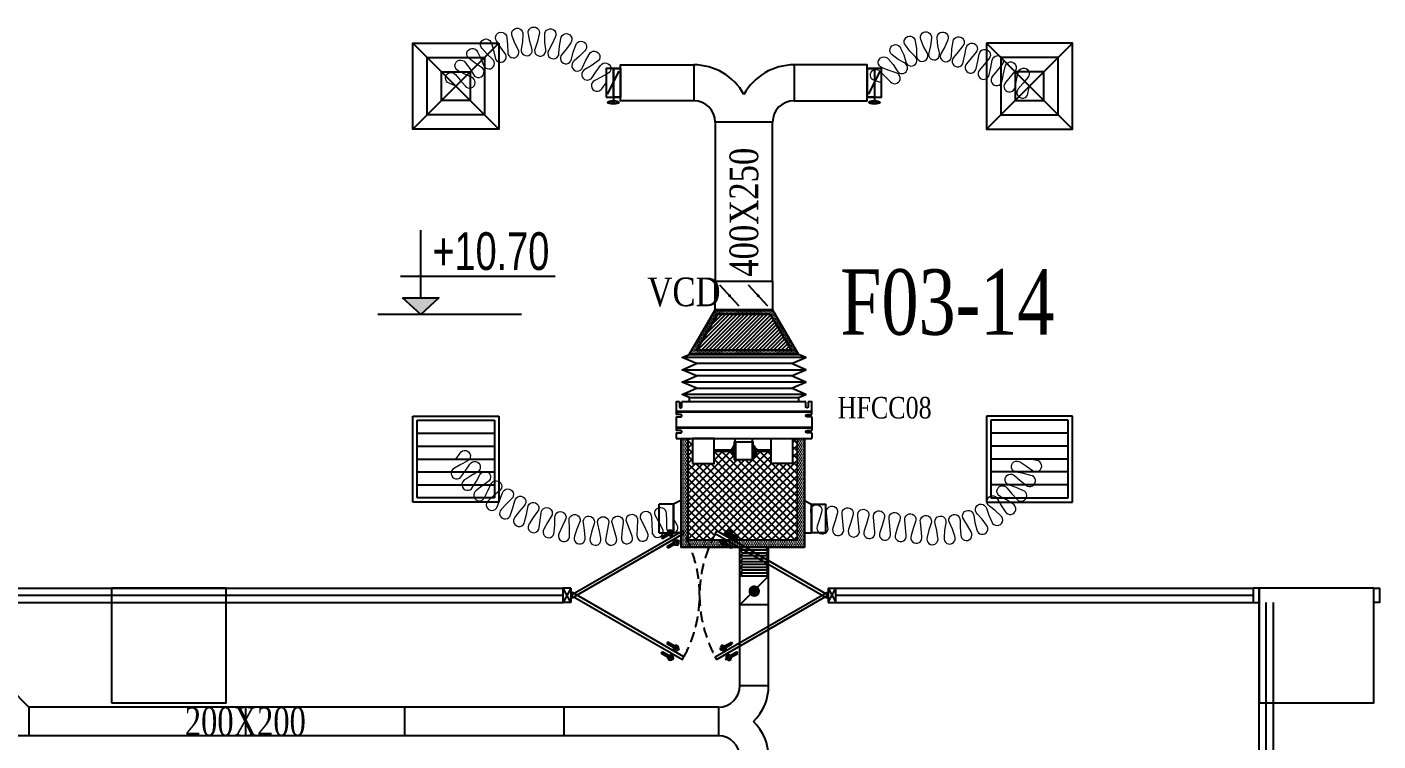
# Model space of a CAD drawing. Header units: metres. Extents: x 352651 to 1421851, y -87441 to -24441.
# Drawn here: x 558488 to 567907, y -59742 to -54762 of the extents above; entities that cross this region are included whole.
import ezdxf
from ezdxf.enums import TextEntityAlignment as Align

# ---------------------------------------------------------------- set-up
doc = ezdxf.new("R2010")
doc.units = ezdxf.units.M
doc.header["$LTSCALE"] = 300
doc.header["$MEASUREMENT"] = 0
doc.linetypes.add('DASHED2', pattern=[0.375, 0.25, -0.125])
doc.layers.get('0').update_dxf_attribs({"linetype": 'CONTINUOUS'})
for name, color, linetype in [('bat noi mem', 4, 'CONTINUOUS'), ('CUA', 8, 'CONTINUOUS'), ('CUAGIO', 2, 'CONTINUOUS'), ('dien', 2, 'CONTINUOUS'), ('KHUAT', 8, 'DASHED2'), ('KT', 1, 'CONTINUOUS'), ('THAY', 9, 'CONTINUOUS'), ('thiet bi', 11, 'CONTINUOUS'), ('TUONG', 7, 'CONTINUOUS'), ('vach', 6, 'CONTINUOUS')]:
    doc.layers.add(name, color=color, linetype=linetype)
doc.layers.add('noi mem', color=5, linetype='BATTING', lineweight=0)
doc.styles.add('ANO', font='VnAvantH.TTF')
doc.styles.add('PHU', font='vntimeh.shx', dxfattribs={"width": 0.8})
doc.styles.add('ROMANS', font='romans.shx', dxfattribs={"width": 0.75, "bigfont": 'romancvn.shx'})
doc.styles.add('VNCC-RMD', font='vntimeh.shx', dxfattribs={"width": 0.75, "height": 300, "bigfont": 'vns.shx'})
doc.linetypes.add('BATTING', pattern='A,0.0001,-0.1,[134,ltypeshp.shx,S=0.1,R=0,X=-0.1,Y=0],-0.2,[134,ltypeshp.shx,S=0.1,R=180,X=0.1,Y=0],-0.1', length=0.4001)

# ---------------------------------------------------------------- blocks, each defined once
blk = doc.blocks.new('cot1')
at = {"layer": 'vach'}
blk.add_lwpolyline([(-400, -400), (400, -400), (400, 400), (-400, 400)], close=True, dxfattribs=at)
blk = doc.blocks.new('COTSAN')
for p, q in [((0, 1.044), (0, 5.58)), ((-1.335, 2.537), (8.895, 2.537))]:
    blk.add_line(p, q)
blk.add_lwpolyline([(-1.199, 1.107), (1.201, 1.107), (0.001, 0)], close=True)
blk.add_solid([(-1.199, 1.107), (1.201, 1.107), (0.001, 0)])
at = {"style": 'ANO', "width": 0.75}
blk.add_attdef('+0.000', (0.773, 2.941), '', height=2.5, dxfattribs=at)
blk = doc.blocks.new('SAD')
at = {"layer": 'CUAGIO', "color": 8}
for p, q in [((-300, -300), (300, 300)), ((300, -300), (-300, 300))]:
    blk.add_line(p, q, dxfattribs=at)
at = {"layer": 'CUAGIO'}
blk.add_lwpolyline([(300, -300), (300, 300), (-300, 300), (-300, -300)], close=True, dxfattribs=at)
at = {"layer": 'CUAGIO', "color": 8}
for points in [[(200, -200), (200, 200), (-200, 200), (-200, -200)], [(100, -100), (100, 100), (-100, 100), (-100, -100)]]:
    blk.add_lwpolyline(points, close=True, dxfattribs=at)
blk = doc.blocks.new('SAG')
at = {"layer": 'CUAGIO'}
for p, q in [((-300, 300), (-300, -300)), ((300, 300), (-300, 300)), ((300, -300), (300, 300)), ((-300, -300), (300, -300))]:
    blk.add_line(p, q, dxfattribs=at)
at = {"layer": 'CUAGIO', "color": 8}
for p, q in [((-270, 270), (-270, -270)), ((270, 270), (-270, 270)), ((-180, -270), (-180, 270)), ((-90, -270), (-90, 270)), ((0, -270), (0, 270)), ((90, -270), (90, 270)), ((180, -270), (180, 270)), ((270, -270), (270, 270)), ((-270, -270), (270, -270))]:
    blk.add_line(p, q, dxfattribs=at)
blk = doc.blocks.new('bac noi mem')
at = {"layer": 'bat noi mem'}
for p, q in [((493886.7, -64673), (493866.7, -64693)), ((494066.7, -64693), (493866.7, -64693)), ((493866.7, -64693), (493886.7, -64713)), ((494046.7, -64673), (493886.7, -64673)), ((494046.7, -64673), (494066.7, -64693)), ((494066.7, -64693), (494046.7, -64713)), ((493886.7, -64713), (493866.7, -64733)), ((494066.7, -64733), (493866.7, -64733)), ((493866.7, -64733), (493886.7, -64753)), ((493886.7, -64753), (493866.7, -64773)), ((494066.7, -64773), (493866.7, -64773)), ((493866.7, -64773), (493886.7, -64793)), ((493886.7, -64793), (493866.7, -64813)), ((494046.7, -64713), (493886.7, -64713)), ((494046.7, -64753), (493886.7, -64753)), ((494046.7, -64793), (493886.7, -64793)), ((494046.7, -64713), (494066.7, -64733)), ((494066.7, -64733), (494046.7, -64753)), ((494046.7, -64753), (494066.7, -64773)), ((494066.7, -64773), (494046.7, -64793)), ((494046.7, -64793), (494066.7, -64813)), ((494066.7, -64813), (493866.7, -64813)), ((493866.7, -64813), (493886.7, -64833)), ((493886.7, -64833), (493866.7, -64853)), ((494066.7, -64853), (493866.7, -64853)), ((493866.7, -64853), (493886.7, -64873)), ((494046.7, -64833), (493886.7, -64833)), ((494046.7, -64873), (493886.7, -64873)), ((494066.7, -64813), (494046.7, -64833)), ((494046.7, -64833), (494066.7, -64853)), ((494066.7, -64853), (494046.7, -64873))]:
    blk.add_line(p, q, dxfattribs=at)
blk = doc.blocks.new('1-van gio D200')
at = {"layer": 'CUAGIO'}
h = blk.add_hatch(dxfattribs=at)
h.set_pattern_fill('ANSI31', color=256, scale=100, style=0)
edge = h.paths.add_edge_path()
edge.add_ellipse((486127, -58494), major_axis=(-38.1, 0), ratio=0.310482, start_angle=0, end_angle=360, ccw=False)
for p, q in [((486167, -58437.3), (486087.1, -58277.5)), ((486127, -58257.4), (486127, -58494))]:
    blk.add_line(p, q, dxfattribs=at)
at = {"layer": 'CUAGIO', "const_width": 3}
for points in [[(486127, -58457.4), (486177, -58457.4), (486177, -58257.4), (486077, -58257.4), (486077, -58457.4), (486127, -58457.4)], [(486167, -58437.3), (486087.1, -58277.5)], [(486127, -58257.4), (486127, -58494)]]:
    blk.add_lwpolyline(points, dxfattribs=at)
at = {"layer": 'CUAGIO'}
blk.add_lwpolyline([(486177, -58457.4), (486077, -58457.4), (486077, -58257.4), (486177, -58257.4)], close=True, dxfattribs=at)
at = {"layer": 'CUAGIO', "const_width": 5.35}
blk.add_lwpolyline([(486130.7, -58357.4, -1), (486123.3, -58357.4, -1)], format="xyb", close=True, dxfattribs=at)
at = {"layer": 'CUAGIO', "extrusion": (0, 0, -1)}
blk.add_ellipse((486127, -58494), major_axis=(-38.1, 0), ratio=0.310482, start_param=-1.570796, end_param=4.712389, dxfattribs=at)

msp = doc.modelspace()

# ---------------------------------------------------------------- hatches: boundary and pattern name
at = {"layer": 'CUAGIO'}
h = msp.add_hatch(dxfattribs=at)
h.set_pattern_fill('DOTS', color=256, scale=150, style=0)
h.set_pattern_definition([(0, (-273509.999, -63510.359), (4.6875, 9.375), [0, -9.375])])
h.paths.add_polyline_path([(563686, -56736.1), (563286, -56736.1), (563256.9, -56785.9), (563291.6, -56785.9), (563303.2, -56766.1), (563668.7, -56766.1), (563680.3, -56785.9), (563715, -56785.9)])
h.paths.add_polyline_path([(563715, -56785.9), (563680.3, -56785.9), (563797, -56985.9), (563831.8, -56985.9)])
h.paths.add_polyline_path([(563831.8, -56985.9), (563797, -56985.9), (563814.7, -57016.1), (563157.2, -57016.1), (563174.9, -56985.9), (563140.1, -56985.9), (563104.9, -57046.1), (563866.9, -57046.1)])
h.paths.add_polyline_path([(563291.6, -56785.9), (563256.9, -56785.9), (563140.1, -56985.9), (563174.9, -56985.9)])
h = msp.add_hatch(dxfattribs=at)
h.set_pattern_fill('ANSI31', color=256, scale=150, style=0)
h.set_pattern_definition([(45, (-273510, -63510.359), (-13.25825215, 13.25825215), [])])
h.paths.add_polyline_path([(563303.2, -56766.1), (563668.7, -56766.1), (563814.7, -57016.1), (563157.2, -57016.1)])
h = msp.add_hatch(dxfattribs=at)
h.set_pattern_fill('DOTS', color=2, scale=200, style=0)
h.set_pattern_definition([(0, (-2601.181, -788.945), (6.25, 12.5), [0, -12.5])])
h.paths.add_polyline_path([(563908.2, -57631.6), (563858.2, -57631.6), (563858.2, -58341.6), (563096.2, -58341.6), (563096.2, -57631.6), (563046.2, -57631.6), (563046.2, -58391.6), (563908.2, -58391.6)])
at = {"layer": 'CUAGIO', "ltscale": 1.5}
h = msp.add_hatch(dxfattribs=at)
h.set_pattern_fill('ANSI37', color=9, scale=300, style=0)
h.set_pattern_definition([(45, (-2660, 0), (-26.5165043, 26.5165043), []), (135, (-2660, 0), (-26.5165043, -26.5165043), [])])
edge = h.paths.add_edge_path()
edge.add_line((563676, -57806.6), (563676, -57723.6))
edge.add_line((563676, -57723.6), (563570.7, -57723.6))
edge.add_line((563570.7, -57723.6), (563570.7, -57739.3))
edge.add_line((563570.7, -57739.3), (563560.2, -57739.3))
edge.add_line((563560.2, -57739.3), (563560.2, -57755.1))
edge.add_line((563560.2, -57755.1), (563550.3, -57755.1))
edge.add_line((563550.3, -57755.1), (563550.3, -57780))
edge.add_arc((563547.1, -57781.1), 3.41, -161.95066, 18.04972, ccw=False)
edge.add_line((563543.8, -57782.1), (563428.1, -57782.1))
edge.add_arc((563424.8, -57781.1), 3.41, 161.95059, 341.95036, ccw=False)
edge.add_line((563421.6, -57780), (563421.6, -57755.1))
edge.add_line((563421.6, -57755.1), (563411.7, -57755.1))
edge.add_line((563411.7, -57755.1), (563411.7, -57739.3))
edge.add_line((563411.7, -57739.3), (563401.2, -57739.3))
edge.add_line((563401.2, -57739.3), (563401.2, -57723.6))
edge.add_line((563401.2, -57723.6), (563278.5, -57723.6))
edge.add_line((563278.5, -57723.6), (563278.5, -57806.6))
edge.add_line((563278.5, -57806.6), (563128.5, -57806.6))
edge.add_line((563128.5, -57806.6), (563128.5, -57631.6))
edge.add_line((563128.5, -57631.6), (563096.2, -57631.6))
edge.add_line((563096.2, -57631.6), (563096.2, -58341.6))
edge.add_line((563096.2, -58341.6), (563263.4, -58341.6))
edge.add_arc((564076.5, -58725.7), 899.3, 151.40997, 154.71197, ccw=False)
edge.add_line((563286.9, -58295.4), (563297.4, -58277.1))
edge.add_line((563297.4, -58277.1), (563365.7, -58316.5))
edge.add_line((563365.7, -58316.5), (563371.2, -58307))
edge.add_ellipse((563380.3, -58291.2), major_axis=(-17.6, -4.7), ratio=1, start_angle=225, end_angle=405, ccw=False)
edge.add_ellipse((563380.3, -58291.2), major_axis=(-17.6, -4.7), ratio=1, start_angle=154.98911, end_angle=225, ccw=False)
edge.add_line((563398.3, -58294.3), (563443.3, -58320.3))
edge.add_line((563443.3, -58320.3), (563437.1, -58331.1))
edge.add_line((563437.1, -58331.1), (563392.1, -58305.1))
edge.add_ellipse((563380.3, -58291.2), major_axis=(-17.6, -4.7), ratio=1, start_angle=45, end_angle=115.01089, ccw=False)
edge.add_line((563371.2, -58307), (563365.7, -58316.5))
edge.add_line((563365.7, -58316.5), (563409.1, -58341.6))
edge.add_line((563409.1, -58341.6), (563858.2, -58341.6))
edge.add_line((563858.2, -58341.6), (563858.2, -57631.6))
edge.add_line((563858.2, -57631.6), (563826, -57631.6))
edge.add_line((563826, -57631.6), (563826, -57806.6))
edge.add_line((563826, -57806.6), (563676, -57806.6))

# ---------------------------------------------------------------- linework, layer by layer
at = {"layer": 'bat noi mem'}
for p, q in [((563916.9, -57067.5), (563054.9, -57067.5)), ((563916.9, -57067.5), (563054.9, -57067.5)), ((563054.9, -57153.2), (563916.9, -57153.2)), ((563816.9, -57110.4), (563154.9, -57110.4)), ((563916.9, -57238.9), (563054.9, -57238.9)), ((563816.9, -57196.1), (563154.9, -57196.1)), ((563916.9, -57324.7), (563054.9, -57324.7)), ((563104.9, -57346.1), (563866.9, -57346.1)), ((563154.9, -57281.8), (563816.9, -57281.8))]:
    msp.add_line(p, q, dxfattribs=at)
for points in [[(563104.9, -57346.1), (563054.9, -57324.7), (563154.9, -57281.8), (563054.9, -57238.9), (563154.9, -57196.1), (563054.9, -57153.2), (563154.9, -57110.4), (563054.9, -57067.5), (563104.9, -57046.1)], [(563866.9, -57346.1), (563916.9, -57324.7), (563816.9, -57281.8), (563916.9, -57238.9), (563816.9, -57196.1), (563916.9, -57153.2), (563816.9, -57110.4), (563916.9, -57067.5), (563866.9, -57046.1)]]:
    msp.add_lwpolyline(points, dxfattribs=at)
at = {"layer": 'CUA'}
for p, q in [((562956.2, -58294.3), (562911.1, -58320.3)), ((562998, -58277.4), (562947.9, -58306.3)), ((562987.1, -58313.7), (562961.2, -58268.7)), ((563356.4, -58277.4), (563406.6, -58306.3)), ((563367.3, -58313.7), (563393.3, -58268.7)), ((563398.3, -58294.3), (563443.3, -58320.3)), ((562911.1, -58320.3), (562917.4, -58331.1)), ((562962.4, -58305.1), (562917.4, -58331.1)), ((562994.6, -58361), (562949.6, -58386.9)), ((562955.8, -58397.7), (562949.6, -58386.9)), ((563000.9, -58371.8), (562955.8, -58397.7)), ((563036.5, -58344), (562986.3, -58372.9)), ((562999.6, -58335.3), (563025.6, -58380.2)), ((563318, -58344), (563368.1, -58372.9)), ((563354.9, -58335.3), (563328.9, -58380.2)), ((563353.6, -58371.8), (563398.6, -58397.7)), ((563359.8, -58361), (563404.9, -58386.9)), ((563392.1, -58305.1), (563437.1, -58331.1)), ((563398.6, -58397.7), (563404.9, -58386.9)), ((563443.3, -58320.3), (563437.1, -58331.1)), ((562227.2, -58775.5), (562227.2, -58675.9)), ((562280, -58675.9), (562227.2, -58775.5)), ((562280, -58775.5), (562227.2, -58675.9)), ((562280, -58675.9), (562227.2, -58675.9)), ((562280, -58675.9), (562280, -58775.5)), ((564074.5, -58675.9), (564074.5, -58775.5)), ((564074.5, -58675.9), (564127.2, -58775.5)), ((564074.5, -58775.5), (564127.2, -58675.9)), ((564074.5, -58675.9), (564127.2, -58675.9)), ((564127.2, -58775.5), (564127.2, -58675.9)), ((562280, -58775.5), (562227.2, -58775.5)), ((564074.5, -58775.5), (564127.2, -58775.5)), ((562911.1, -59131.1), (562917.4, -59120.3)), ((562956.2, -59157.1), (562911.1, -59131.1)), ((562962.4, -59146.3), (562917.4, -59120.3)), ((562998, -59174.1), (562947.9, -59145.1)), ((562955.8, -59053.7), (562949.6, -59064.5)), ((562994.6, -59090.5), (562949.6, -59064.5)), ((563000.9, -59079.7), (562955.8, -59053.7)), ((562987.1, -59137.8), (562961.2, -59182.7)), ((563036.5, -59107.5), (562986.3, -59078.5)), ((562999.6, -59116.2), (563025.6, -59071.2)), ((563318, -59107.5), (563368.1, -59078.5)), ((563354.9, -59116.2), (563328.9, -59071.2)), ((563353.6, -59079.7), (563398.6, -59053.7)), ((563356.4, -59174.1), (563406.6, -59145.1)), ((563359.8, -59090.5), (563404.9, -59064.5)), ((563367.3, -59137.8), (563393.3, -59182.7)), ((563392.1, -59146.3), (563437.1, -59120.3)), ((563398.3, -59157.1), (563443.3, -59131.1)), ((563398.6, -59053.7), (563404.9, -59064.5)), ((563443.3, -59131.1), (563437.1, -59120.3))]:
    msp.add_line(p, q, dxfattribs=at)
at = {"layer": 'CUA', "linetype": 'Continuous'}
for p, q in [((556677.2, -58675.5), (562227.2, -58675.5)), ((564127.2, -58675.5), (567037.2, -58675.5)), ((556627.2, -58725.5), (562227.2, -58725.5)), ((564127.2, -58725.5), (567037.2, -58725.5)), ((556577.2, -58775.5), (562227.2, -58775.5)), ((564127.2, -58775.5), (567037.2, -58775.5)), ((567077.2, -75775.5), (567077.2, -58775.5)), ((567127.2, -75775.5), (567127.2, -58775.5)), ((567177.2, -75775.5), (567177.2, -58775.5))]:
    msp.add_line(p, q, dxfattribs=at)
at = {"layer": 'CUA'}
for points in [[(563067.6, -58295.4), (562290.6, -58744), (562280, -58725.7), (563057, -58277.1)], [(563286.9, -58295.4), (564063.9, -58744), (564074.5, -58725.7), (563297.4, -58277.1)], [(563067.6, -59156), (562290.6, -58707.4), (562280, -58725.7), (563057, -59174.3)], [(563286.9, -59156), (564063.9, -58707.4), (564074.5, -58725.7), (563297.4, -59174.3)]]:
    msp.add_lwpolyline(points, close=True, dxfattribs=at)
at = {"layer": 'CUA', "linetype": 'Continuous'}
for points in [[(567077.2, -58675.5), (567037.2, -58675.5), (567037.2, -58775.5), (567077.2, -58775.5)], [(567877.2, -58675.5), (567917.2, -58675.5), (567917.2, -58775.5), (567877.2, -58775.5)]]:
    msp.add_lwpolyline(points, close=True, dxfattribs=at)
at = {"layer": 'CUA', "extrusion": (0, 0, -1)}
for centre, major_axis in [((562974.1, -58291.2), (17.6, -4.7)), ((563341.9, -58357.8), (-4.7, 17.6)), ((563012.6, -59093.7), (4.7, -17.6)), ((563380.3, -59160.3), (-17.6, 4.7))]:
    msp.add_ellipse(centre, major_axis=major_axis, ratio=1, dxfattribs=at)
at = {"layer": 'CUA'}
for centre, major_axis in [((563380.3, -58291.2), (-17.6, -4.7)), ((563012.6, -58357.8), (4.7, 17.6)), ((562974.1, -59160.3), (17.6, 4.7)), ((563341.9, -59093.7), (-4.7, -17.6))]:
    msp.add_ellipse(centre, major_axis=major_axis, ratio=1, dxfattribs=at)
at = {"layer": 'CUAGIO', "color": 2}
for p, q in [((563286, -55426.1), (563286, -56536.1)), ((563686, -56536.1), (563686, -55426.1)), ((563958.9, -57592.1), (563958.9, -57631.6)), ((563908.2, -58391.6), (563046.2, -58391.6)), ((563858.2, -58341.6), (563096.2, -58341.6)), ((560010.3, -59506.2), (560010.3, -59706.2)), ((561120.3, -59506.2), (561120.3, -59706.2)), ((562230.3, -59506.2), (562230.3, -59706.2))]:
    msp.add_line(p, q, dxfattribs=at)
at = {"layer": 'CUAGIO'}
for p, q in [((563686, -55426.1), (563286, -55426.1)), ((563452.9, -56710.4), (563319, -56561.8)), ((563652.9, -56710.4), (563519, -56561.8)), ((563104.9, -57046.1), (563286, -56736.1)), ((563286, -56736.1), (563686, -56736.1)), ((563686, -56736.1), (563866.9, -57046.1)), ((563104.9, -57046.1), (563866.9, -57046.1)), ((563104.9, -57046.1), (563866.9, -57046.1)), ((563816.9, -57110.4), (563816.9, -57110.4)), ((563046.2, -57631.6), (563046.2, -58391.6)), ((563096.2, -57631.6), (563096.2, -58341.6)), ((563858.2, -57631.6), (563858.2, -58341.6)), ((563908.2, -57631.6), (563908.2, -58391.6)), ((562896.5, -58290.8), (562896.5, -58090.8)), ((562996.2, -58090.8), (562896.5, -58090.8)), ((562996.2, -58090.8), (562996.2, -58290.8)), ((562996.2, -58290.8), (562996.2, -58090.8)), ((562996.2, -58290.8), (562996.2, -58090.8)), ((562996.2, -58090.8), (562996.2, -58290.8)), ((563958.2, -58090.8), (563958.2, -58290.8)), ((563958.2, -58290.8), (563958.2, -58090.8)), ((563958.2, -58290.8), (563958.2, -58090.8)), ((563958.2, -58090.8), (563958.2, -58290.8)), ((563958.2, -58090.8), (564057.9, -58090.8)), ((564057.9, -58290.8), (564057.9, -58090.8)), ((563458.2, -59106.1), (563458.2, -58391.6)), ((563658.2, -59356.2), (563658.2, -58391.6)), ((563658.2, -58591.6), (563458.2, -58791.5)), ((563658.2, -58591.6), (563458.2, -58591.6)), ((563657.5, -58791.5), (563458.2, -58791.5)), ((563658.2, -59106.1), (563658.2, -59006.1)), ((563458.2, -59356.2), (563458.2, -59105.4)), ((558363.3, -59366.3), (558500.1, -59506.2)), ((563308.2, -59506.2), (558499.9, -59506.2)), ((558500.1, -59506.2), (558500.1, -59706.2)), ((563308.6, -59506.2), (563308.6, -59706.2)), ((563308.6, -59706.2), (558363.1, -59706.2))]:
    msp.add_line(p, q, dxfattribs=at)
for points in [[(562576, -55051.1), (562626, -55051.1), (562626, -55251.1), (562576, -55251.1)], [(563136, -55276.1), (562626, -55276.1), (562626, -55026.1), (563136, -55026.1)], [(563836, -55276.1), (564346, -55276.1), (564346, -55026.1), (563836, -55026.1)], [(564346, -55051.1), (564396, -55051.1), (564396, -55251.1), (564346, -55251.1)], [(563286, -56536.1), (563686, -56536.1), (563686, -56736.1), (563286, -56736.1)], [(563303.2, -56766.1), (563668.7, -56766.1), (563814.7, -57016.1), (563157.2, -57016.1)]]:
    msp.add_lwpolyline(points, close=True, dxfattribs=at)
for points, const_width in [([(563381, -56636.1, 1), (563391, -56636.1, 1)], 10), ([(563581, -56636.1, 1), (563591, -56636.1, 1)], 10), ([(563578.2, -58697, -1), (563538.2, -58697, -1)], 40)]:
    msp.add_lwpolyline(points, format="xyb", close=True, dxfattribs=dict(at, const_width=const_width))
for points in [[(563046.2, -58065.5), (562996.2, -58090.8)], [(563908.2, -58065.5), (563958.2, -58090.8)], [(562896.5, -58290.8), (562996.2, -58290.8)], [(563046.2, -58290.8), (562996.2, -58290.8)], [(563908.2, -58290.8), (563958.2, -58290.8)], [(563908.2, -58290.8), (563958.2, -58290.8)], [(563908.2, -58290.8), (563958.2, -58290.8)], [(564057.9, -58290.8), (563958.2, -58290.8)]]:
    msp.add_lwpolyline(points, dxfattribs=at)
for centre, radius, start, end in [((563136, -55426.1), 400, 28.95502, 90), ((563836, -55426.1), 400, 90, 151.04498), ((563136, -55426.1), 150, 0, 90), ((563836, -55426.1), 150, 90, 180), ((563308.2, -59356.2), 150, 270, 0), ((563308.2, -59356.2), 350, 314.46278, 0), ((563308.6, -59856.2), 350, 0, 45.63221), ((563308.6, -59856.2), 150, 0, 90)]:
    msp.add_arc(centre, radius, start, end, dxfattribs=at)
at = {"layer": 'dien'}
msp.add_line((563458.2, -59356.2), (563658.2, -59356.2), dxfattribs=at)
at = {"layer": 'KHUAT'}
for centre, start, end in [((562278, -58725.7), 331.40997, 28.59003), ((564076.5, -58725.7), 151.40997, 208.59003)]:
    msp.add_arc(centre, 899.3, start, end, dxfattribs=at)
at = {"layer": 'noi mem', "linetype": 'ByBlock', "ltscale": 1.5}
for points in [[(561477.2, -55175.5), (561430.6, -55154.3, -1.333333), (561475.8, -55094.5), (561508.9, -55133.6), (561542, -55172.6, 1.333333), (561587.2, -55112.8), (561540.6, -55091.6), (561494.6, -55067.6, -1.333333), (561543, -55010.3), (561574.4, -55051.5), (561601.2, -55094.4, 1.333333), (561654.5, -55041.6), (561611.7, -55014.5), (561570.8, -54982.7, -1.333333), (561628.5, -54934.8), (561652.2, -54980.9), (561670.9, -55028, 1.333333), (561732.7, -54985.5), (561695.4, -54951.2), (561660.8, -54912.6, -1.333333), (561726.1, -54875.8), (561741.2, -54925.4), (561751.3, -54975, 1.333333), (561819.6, -54944.2), (561789.1, -54903.8), (561761.9, -54859.7, -1.333333), (561832.7, -54835.1), (561838.7, -54886.5), (561839.8, -54937.2, 1.333333), (561912.5, -54919), (561889.7, -54873.8), (561870.7, -54825.6, -1.333333), (561944.8, -54813.9), (561941.6, -54865.7), (561933.6, -54915.7, 1.333333), (562008.4, -54910.7), (561994, -54862.2), (561983.9, -54811.3, -1.333333), (562058.9, -54813.1), (562046.5, -54863.4), (562029.8, -54911.2, 1.333333), (562104.3, -54919.7), (562098.7, -54869.3), (562097.8, -54817.5, -1.333333), (562171.3, -54832.5), (562150.1, -54879.8), (562125.2, -54923.9, 1.333333), (562197, -54945.5), (562200.5, -54894.9), (562208.8, -54843.8, -1.333333), (562278.5, -54871.7), (562249.2, -54914.5), (562216.8, -54953.4, 1.333333), (562283.7, -54987.4), (562296, -54938.3), (562313.4, -54889.4, -1.333333), (562376.9, -54929.3), (562340.6, -54966.2), (562301.7, -54998.7, 1.333333), (562361.5, -55044.1), (562382.4, -54997.9), (562408.2, -54952.9, -1.333333), (562463.6, -55003.4), (562421.3, -55033.3), (562377.3, -55058.6, 1.333333), (562428.1, -55113.7), (562456.9, -55071.9), (562487.2, -55030.6, -1.333333), (562536.5, -55087.1), (562491.4, -55111.5), (562446.4, -55135.9, 1.333333), (562495.7, -55192.4), (562526, -55151.1)], [(564446, -55151.1), (564396.8, -55135.7, -1.333333), (564435.8, -55071.6), (564472.1, -55108.3), (564508.3, -55145, 1.333333), (564547.3, -55080.9), (564498.1, -55065.5), (564449.5, -55046.2, -1.333333), (564492.9, -54985.1), (564527.1, -55024.7), (564554.3, -55067.4, 1.333333), (564605.8, -55012.9), (564561.5, -54988.2), (564519.9, -54956.4, -1.333333), (564578.4, -54909.4), (564600.5, -54956.9), (564615, -55005.4, 1.333333), (564679.4, -54967), (564643.5, -54931.2), (564612.2, -54889.2, -1.333333), (564681.2, -54860), (564689.6, -54911.7), (564690.3, -54962.3, 1.333333), (564762.7, -54942.9), (564738, -54898.7), (564719.3, -54849.7, -1.333333), (564793.7, -54840.5), (564787.7, -54892.5), (564774.5, -54941.4, 1.333333), (564849.5, -54942.5), (564837.7, -54893.2), (564833.1, -54841, -1.333333), (564907.3, -54852.4), (564887.2, -54900.8), (564861.2, -54944.3, 1.333333), (564933, -54965.8), (564935.2, -54915.1), (564944.5, -54863.8, -1.333333), (565013, -54894.4), (564980.9, -54935.6), (564948, -54975.2, 1.333333), (565015.5, -55007.8), (565026, -54957.4), (565036.6, -54907, -1.333333), (565104.1, -54939.6), (565071.2, -54979.2), (565038.2, -55018.8, 1.333333), (565105.7, -55051.5), (565116.3, -55001), (565126.8, -54950.6, -1.333333), (565194.4, -54983.2), (565161.4, -55022.8), (565128.4, -55062.4, 1.333333), (565196, -55095.1), (565206.5, -55044.6), (565217.1, -54994.2, -1.333333), (565284.6, -55026.8), (565251.6, -55066.4), (565218.7, -55106.1, 1.333333), (565286.2, -55138.7), (565296.8, -55088.3), (565307.3, -55037.8, -1.333333), (565374.8, -55070.5), (565341.9, -55110.1), (565308.9, -55149.7, 1.333333), (565376.4, -55182.3), (565387, -55131.9), (565397.6, -55081.4, -1.333333), (565465.1, -55114.1), (565432.1, -55153.7), (565399.2, -55193.3, 1.333333), (565466.7, -55225.9), (565477.2, -55175.5)], [(561477.2, -57775.5), (561507.1, -57733.8, -1.333333), (561557.1, -57789.7), (561512.3, -57814.7), (561467.6, -57839.8, 1.333333), (561517.6, -57895.6), (561547.4, -57854), (561576, -57811.8, -1.333333), (561627.4, -57866.4), (561583.5, -57892.3), (561540.3, -57920.4, 1.333333), (561593.9, -57972.9), (561621.1, -57929.2), (561646.1, -57884.8, -1.333333), (561701.8, -57935.1), (561660.2, -57964.5), (561619.4, -57996, 1.333333), (561677.1, -58043.9), (561700.6, -57998.1), (561722, -57951.8, -1.333333), (561781.5, -57997.4), (561742.5, -58030.1), (561704.5, -58064.8, 1.333333), (561765.9, -58107.9), (561785.6, -58060.3), (561803, -58012.4, -1.333333), (561866.2, -58052.9), (561829.9, -58088.7), (561794.9, -58126.5, 1.333333), (561859.6, -58164.4), (561875.3, -58115.3), (561888.8, -58066.2, -1.333333), (561955, -58101.4), (561921.8, -58140), (561890, -58180.5, 1.333333), (561957.6, -58213), (561969.3, -58162.8), (561978.7, -58112.7, -1.333333), (562047.6, -58142.4), (562017.6, -58183.6), (561989.2, -58226.6, 1.333333), (562059.3, -58253.4), (562066.8, -58202.4), (562072.1, -58151.7, -1.333333), (562143.2, -58175.6), (562116.7, -58219.2), (562091.9, -58264.3, 1.333333), (562163.9, -58285.3), (562167.3, -58233.9), (562168.3, -58183, -1.333333), (562241.1, -58201), (562218.4, -58246.6), (562197.4, -58293.6, 1.333333), (562270.8, -58308.6), (562269.9, -58257.1), (562266.8, -58206.2, -1.333333), (562340.9, -58218.2), (562321.9, -58265.5), (562304.8, -58314.1, 1.333333), (562379.3, -58323), (562374.2, -58271.8), (562366.9, -58221.3, -1.333333), (562441.7, -58227.2), (562426.7, -58275.9), (562413.6, -58325.7, 1.333333), (562488.6, -58328.5), (562479.3, -58277.8), (562467.9, -58228.1, -1.333333), (562542.9, -58227.9), (562531.9, -58277.6), (562523, -58328.4, 1.333333), (562597.9, -58325), (562584.5, -58275.3), (562569.1, -58226.7, -1.333333), (562643.8, -58220.3), (562637, -58270.8), (562632.2, -58322, 1.333333), (562706.6, -58312.6), (562689.2, -58264.1), (562669.9, -58216.9, -1.333333), (562743.8, -58204.4), (562741.1, -58255.3), (562740.6, -58306.8, 1.333333), (562814, -58291.3), (562792.6, -58244.4), (562769.5, -58198.9, -1.333333), (562842.2, -58180.5), (562843.6, -58231.5), (562845.7, -58282.6, 1.333333), (562918.2, -58263.3), (562894.5, -58217.9), (562870.8, -58172.5, -1.333333), (562943.3, -58153.1), (562945.4, -58204.3), (562947.4, -58255.5, 1.333333), (563019.9, -58236.2), (562996.2, -58190.8)], [(563958.2, -58190.8), (563953.1, -58140, -1.333333), (564027.7, -58147.4), (564012.8, -58196.1), (563997.8, -58244.9, 1.333333), (564072.4, -58252.3), (564067.3, -58201.5), (564062.1, -58150.8, -1.333333), (564136.7, -58158.1), (564121.8, -58206.9), (564106.8, -58255.6, 1.333333), (564181.5, -58263), (564176.3, -58212.2), (564171.1, -58161.5, -1.333333), (564245.8, -58168.8), (564230.8, -58217.6), (564215.9, -58266.4, 1.333333), (564290.5, -58273.7), (564285.3, -58223), (564280.2, -58172.2, -1.333333), (564354.8, -58179.6), (564339.9, -58228.3), (564324.9, -58277.1, 1.333333), (564399.5, -58284.4), (564394.4, -58233.7), (564389.2, -58182.9, -1.333333), (564463.8, -58190.3), (564448.9, -58239.1), (564433.9, -58287.8, 1.333333), (564508.6, -58295.2), (564503.4, -58244.4), (564498.2, -58193.7, -1.333333), (564572.9, -58201), (564557.9, -58249.8), (564543, -58298.6, 1.333333), (564617.6, -58305.9), (564612.4, -58255.2), (564607.3, -58204.4, -1.333333), (564681.9, -58211.8), (564666.9, -58260.5), (564652, -58309.3, 1.333333), (564726.6, -58316.6), (564721.5, -58265.9), (564716.3, -58215.2, -1.333333), (564790.9, -58222.5), (564776, -58271.2), (564763.4, -58321.3, 1.333333), (564838.4, -58324.9), (564830.7, -58273.9), (564818.8, -58224.8, -1.333333), (564893.8, -58222.2), (564885.4, -58271.9), (564881.4, -58323.3, 1.333333), (564955.9, -58314.4), (564939.8, -58265.4), (564919.9, -58219, -1.333333), (564993.3, -58203.9), (564993.4, -58254.3), (564998, -58305.7, 1.333333), (565070, -58284.4), (565045.9, -58238.8), (565018.6, -58196.4, -1.333333), (565088.5, -58169.2), (565097, -58218.9), (565110.1, -58268.8, 1.333333), (565177.5, -58235.9), (565146.2, -58194.9), (565112.1, -58157.6, -1.333333), (565176.5, -58119.2), (565193.2, -58166.8), (565214.4, -58213.8, 1.333333), (565275.4, -58170), (565237.7, -58134.8), (565197.9, -58103.8, -1.333333), (565254.9, -58055.1), (565279.3, -58099.3), (565308.1, -58142.1, 1.333333), (565360.9, -58088.8), (565317.8, -58060.4), (565273.4, -58036.4, -1.333333), (565321.6, -57978.9), (565353, -58018.4), (565388.5, -58055.7, 1.333333), (565431.7, -57994.4), (565384.5, -57973.6), (565336.7, -57957.4, -1.333333), (565374.5, -57892.6), (565412.1, -57926.3), (565453.4, -57957.2, 1.333333), (565485.7, -57889.5), (565435.7, -57876.9), (565385.6, -57867.2, -1.333333), (565414.1, -57797.9), (565456.5, -57826.2), (565498.9, -57854.5, 1.333333), (565527.3, -57785.1), (565477.2, -57775.5)]]:
    msp.add_lwpolyline(points, format="xyb", dxfattribs=at)
at = {"layer": 'thiet bi'}
for p, q in [((563104.9, -57346.1), (563104.9, -57377.6)), ((563866.9, -57346.1), (563866.9, -57377.6)), ((563958.9, -57443.6), (563012.9, -57443.6)), ((563958.9, -57448.6), (563012.9, -57448.6)), ((563958.9, -57554.6), (563012.9, -57554.6)), ((563958.9, -57559.6), (563012.9, -57559.6)), ((563012.9, -57592.1), (563012.9, -57631.6)), ((563012.9, -57631.6), (563958.9, -57631.6)), ((563424.8, -57653.7), (563424.8, -57631.6)), ((563547.1, -57653.7), (563547.1, -57631.6)), ((563398.2, -57714.5), (563278.5, -57714.5)), ((563278.5, -57714.5), (563278.5, -57723.6)), ((563398.2, -57723.6), (563278.5, -57723.6)), ((563411.7, -57698.9), (563401.2, -57698.9)), ((563401.2, -57698.9), (563401.2, -57739.3)), ((563421.6, -57683.1), (563411.7, -57683.1)), ((563411.7, -57683.1), (563411.7, -57755.1)), ((563428.1, -57656), (563428.1, -57782.1)), ((563543.8, -57656), (563543.8, -57782.1)), ((563550.3, -57782.1), (563550.3, -57656)), ((563550.3, -57683.1), (563560.2, -57683.1)), ((563560.2, -57683.1), (563560.2, -57755.1)), ((563560.2, -57698.9), (563570.7, -57698.9)), ((563570.7, -57698.9), (563570.7, -57739.3)), ((563676, -57714.5), (563570.7, -57714.5)), ((563676, -57723.6), (563570.7, -57723.6)), ((563411.7, -57739.3), (563401.2, -57739.3)), ((563421.6, -57755.1), (563411.7, -57755.1)), ((563550.3, -57755.1), (563560.2, -57755.1)), ((563560.2, -57739.3), (563570.7, -57739.3))]:
    msp.add_line(p, q, dxfattribs=at)
for points in [[(563036.9, -57377.6), (563012.9, -57377.6), (563012.9, -57465.1)], [(563918.9, -57377.6), (563052.9, -57377.6)], [(563958.9, -57377.6), (563934.9, -57377.6)], [(563958.9, -57465.1), (563958.9, -57377.6), (563934.9, -57377.6)], [(563012.9, -57481.1), (563012.9, -57576.1)], [(563958.9, -57481.1), (563958.9, -57576.1)], [(563550.3, -57782.1), (563421.6, -57782.1), (563421.6, -57656), (563550.3, -57656)]]:
    msp.add_lwpolyline(points, dxfattribs=at)
for points in [[(563036.9, -57377.6), (563036.9, -57409.6, 1), (563052.9, -57409.6), (563052.9, -57377.6)], [(563934.9, -57377.6), (563934.9, -57409.6, -1), (563918.9, -57409.6), (563918.9, -57377.6)], [(563012.9, -57481.1), (563044.9, -57481.1, 1), (563044.9, -57465.1), (563012.9, -57465.1)], [(563958.9, -57481.1), (563926.9, -57481.1, -1), (563926.9, -57465.1), (563958.9, -57465.1)], [(563012.9, -57592.1), (563044.9, -57592.1, 1), (563044.9, -57576.1), (563012.9, -57576.1)], [(563958.9, -57592.1), (563926.9, -57592.1, -1), (563926.9, -57576.1), (563958.9, -57576.1)]]:
    msp.add_lwpolyline(points, format="xyb", dxfattribs=at)
for points in [[(563128.5, -57806.6), (563278.5, -57806.6), (563278.5, -57631.6), (563128.5, -57631.6)], [(563826, -57806.6), (563676, -57806.6), (563676, -57631.6), (563826, -57631.6)]]:
    msp.add_lwpolyline(points, close=True, dxfattribs=at)
for centre, start, end in [((563424.8, -57657.1), 18.04953, 161.95047), ((563547.1, -57657.1), 18.04953, 161.95047), ((563424.8, -57781.1), 198.04953, 341.95047), ((563547.1, -57781.1), 198.04953, 341.95047)]:
    msp.add_arc(centre, 3.41, start, end, dxfattribs=at)
at = {"layer": 'TUONG'}
msp.add_line((561934.9, -56766.9), (560933.5, -56766.9), dxfattribs=at)

# ---------------------------------------------------------------- block references
at = {"layer": 'CUAGIO', "xscale": -1}
for name, p, rotation in [('SAD', (561477.2, -55175.5), 180), ('SAG', (561477.2, -57775.5), 270)]:
    msp.add_blockref(name, p, dxfattribs=dict(at, rotation=rotation))
at = {"layer": 'CUAGIO'}
for name, p, rotation in [('SAD', (565477.2, -55175.5), 180), ('SAG', (565477.2, -57775.5), 90)]:
    msp.add_blockref(name, p, dxfattribs=dict(at, rotation=rotation))
at = {"layer": 'CUAGIO', "xscale": -1}
for p in [(1048703, 3206.3), (1050523, 3206.3)]:
    msp.add_blockref('1-van gio D200', p, dxfattribs=at)
at = {"layer": 'CUAGIO'}
msp.add_blockref('bac noi mem', (69591.5, 6281.4), dxfattribs=at)
at = {"layer": 'THAY', "xscale": 105.3455155199626, "yscale": 105.3455155199626, "zscale": 105.34551552}
msp.add_blockref('COTSAN', (561233.2, -56766.9), dxfattribs=at).add_auto_attribs({'+0.000': '+10.70'})
at = {"layer": 'vach'}
for p in [(559477.2, -59075.5), (567477.2, -59075.5)]:
    msp.add_blockref('cot1', p, dxfattribs=at)

# ---------------------------------------------------------------- texts
at = {"layer": 'CUAGIO', "color": 3, "style": 'VNCC-RMD', "width": 0.75}
msp.add_text('200x200', height=200, dxfattribs=at).set_placement((560010.3, -59706.2), align=Align.CENTER)
at = {"layer": 'CUAGIO', "color": 2, "insert": (563385.7, -56504), "char_height": 200, "width": 888.608, "attachment_point": 1, "rotation": 90, "style": 'PHU'}
msp.add_mtext('400x250', dxfattribs=at)
at = {"layer": 'CUAGIO', "color": 2, "attachment_point": 1, "style": 'PHU'}
for s, insert, char_height, width in [('VCD', (562813.3, -56509.5), 200, 439.881), ('hfcc08', (564140, -57342.5), 150, 679.92)]:
    msp.add_mtext(s, dxfattribs=dict(at, insert=insert, char_height=char_height, width=width))
at = {"layer": 'KT', "ltscale": 1.5, "insert": (564157.9, -56452.4), "char_height": 456.096, "width": 2517.297, "attachment_point": 1, "style": 'ROMANS'}
msp.add_mtext('{\\fTimes New Roman|b0|i0|c0|p18;F03-14}', dxfattribs=at)

doc.saveas('drawing.dxf')
